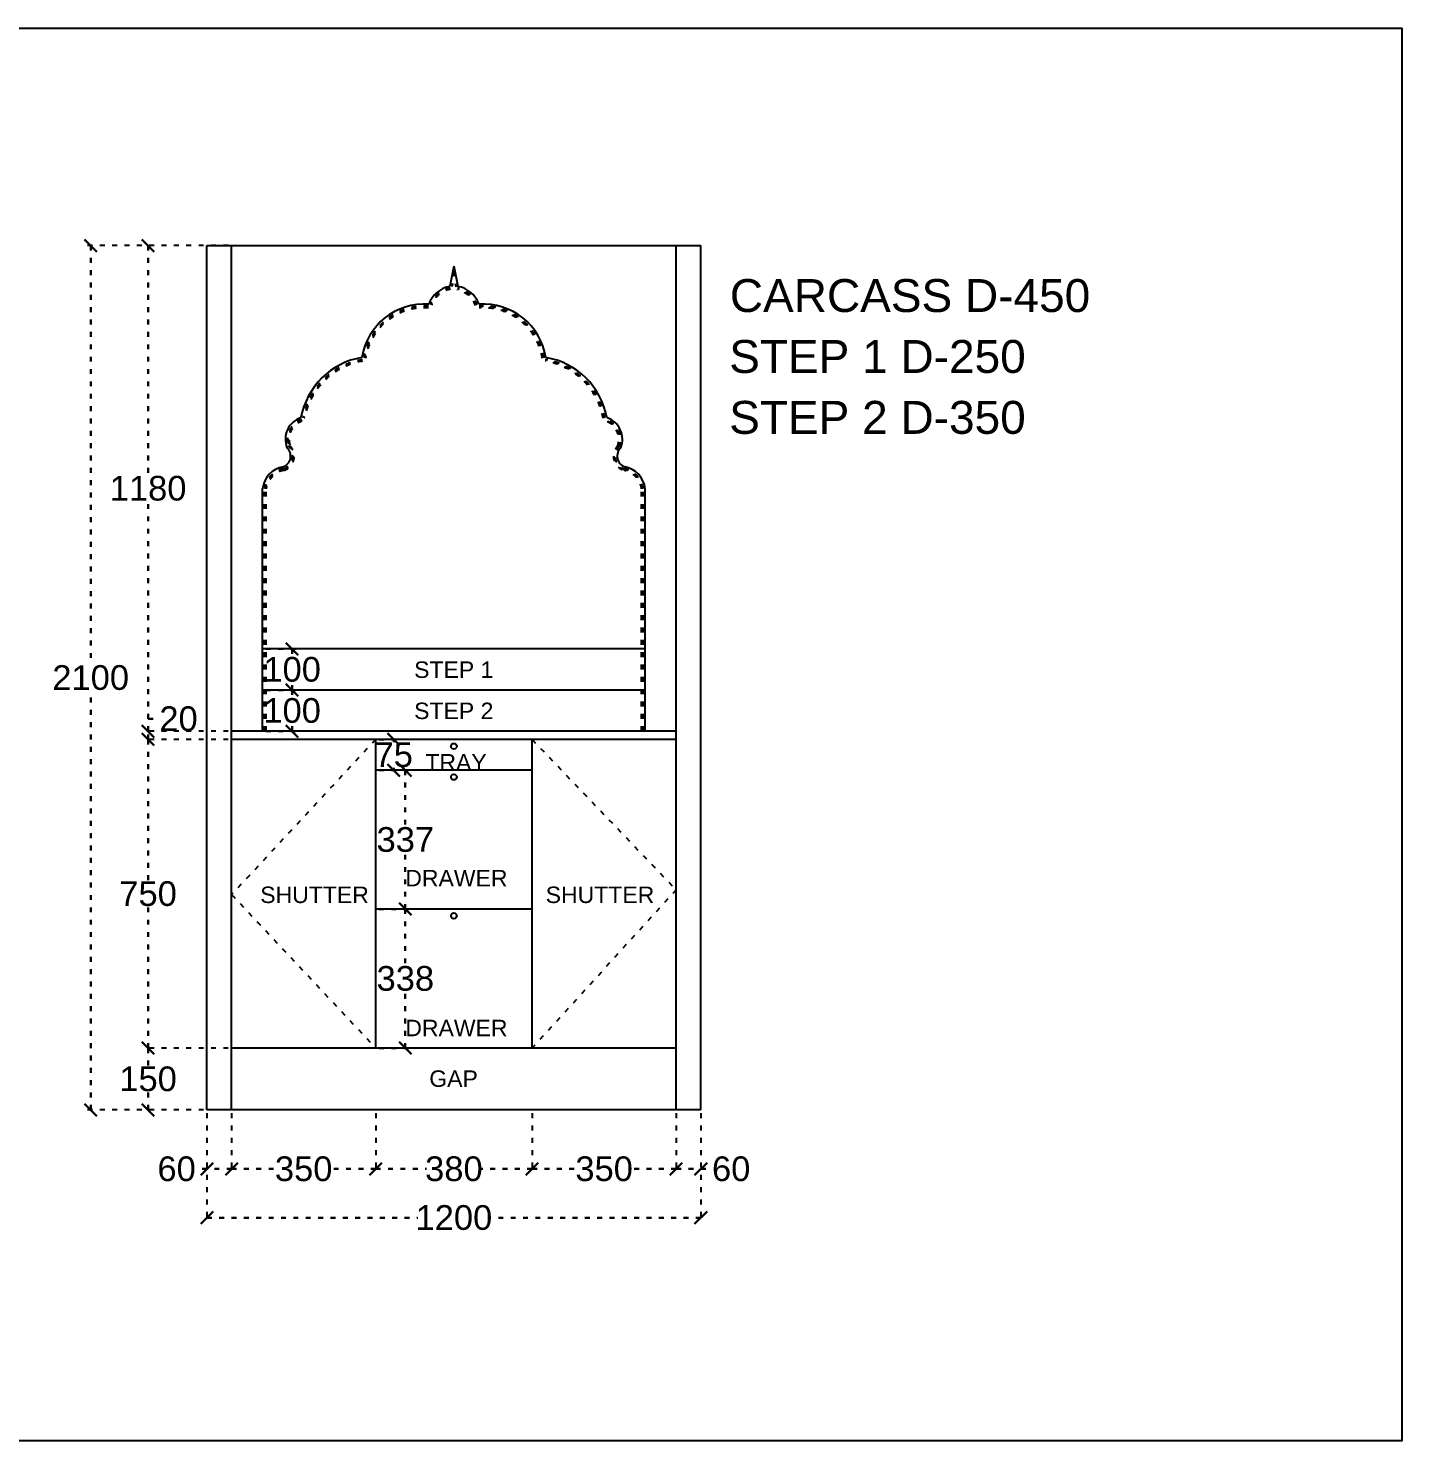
# Model space of a CAD drawing. Header units: millimetres. Extents: x 220712 to 1505573, y -354410 to 241923.
# Drawn here: x 300928 to 304265, y 94599 to 98031 of the extents above; entities that cross this region are included whole.
import ezdxf

# ---------------------------------------------------------------- set-up
doc = ezdxf.new("R2010")
doc.units = ezdxf.units.MM
doc.header["$MEASUREMENT"] = 0
doc.linetypes.add('ACAD_ISO03W100', pattern=[30, 12, -18])
doc.layers.add('Walls', color=253, linetype='Continuous')
doc.layers.add('Words', color=7, linetype='Continuous')
doc.styles.get("Standard").update_dxf_attribs({"font": 'arial.ttf'})
doc.dimstyles.get("Standard").update_dxf_attribs({"dimtxt": 60, "dimasz": 30, "dimexe": 7.75, "dimexo": 8.13, "dimgap": 0.63, "dimtad": 0, "dimtih": 1, "dimtoh": 1, "dimdec": 0, "dimzin": 0, "dimtxsty": 'Standard', "dimblk": 'OBLIQUE', "dimcen": 2.25, "dimclrd": 1, "dimclre": 1, "dimclrt": 1, "dimadec": 0, "dimazin": 0, "dimtfac": 1, "dimtdec": 0, "dimtofl": 0, "dimtmove": 0, "dimatfit": 3, "dimfxl": 1, "dimtolj": 1, "dimtzin": 0, "dimlwd": 30, "dimarcsym": 0})

# ---------------------------------------------------------------- blocks, each defined once
blk = doc.blocks.new('_Oblique')
at = {"color": 0, "linetype": 'ByBlock', "lineweight": -2}
blk.add_line((-0.5, -0.5), (0.5, 0.5), dxfattribs=at)
blk = doc.blocks.new('*D2413')
at = {"layer": 'Defpoints', "color": 0, "linetype": 'ACAD_ISO03W100', "lineweight": -2, "transparency": 16777216}
for p in [(301422, 95403), (301772, 95403), (301772, 95259.5)]:
    blk.add_point(p, dxfattribs=at)
at = {"layer": 'Walls', "color": 1, "linetype": 'ACAD_ISO03W100', "lineweight": -2, "transparency": 16777216}
for p, q in [((301422, 95394.87), (301422, 95251.75)), ((301772, 95394.87), (301772, 95251.75))]:
    blk.add_line(p, q, dxfattribs=at)
at = {"layer": 'Walls', "color": 1, "linetype": 'ACAD_ISO03W100', "lineweight": 30, "transparency": 16777216}
for p, q in [((301422, 95259.5), (301530.210382, 95259.5)), ((301772, 95259.5), (301663.789618, 95259.5))]:
    blk.add_line(p, q, dxfattribs=at)
at = {"layer": 'Walls', "color": 1, "linetype": 'ACAD_ISO03W100', "lineweight": 30, "transparency": 16777216, "xscale": 30, "yscale": 30, "zscale": 30, "rotation": 180}
blk.add_blockref('_Oblique', (301422, 95259.5), dxfattribs=at)
at = {"layer": 'Walls', "color": 1, "linetype": 'ACAD_ISO03W100', "lineweight": 30, "transparency": 16777216, "xscale": 30, "yscale": 30, "zscale": 30}
blk.add_blockref('_Oblique', (301772, 95259.5), dxfattribs=at)
at = {"layer": 'Walls', "color": 1, "linetype": 'ACAD_ISO03W100', "transparency": 16777216, "insert": (301597, 95259.5), "char_height": 60, "attachment_point": 5}
blk.add_mtext('\\A1;350', dxfattribs=at)
blk = doc.blocks.new('*D2414')
at = {"layer": 'Defpoints', "color": 0, "linetype": 'ACAD_ISO03W100', "lineweight": -2, "transparency": 16777216}
for p in [(301362, 95403), (301422, 95403), (301362, 95259.5)]:
    blk.add_point(p, dxfattribs=at)
at = {"layer": 'Walls', "color": 1, "linetype": 'ACAD_ISO03W100', "lineweight": -2, "transparency": 16777216}
for p, q in [((301362, 95394.9), (301362, 95251.8)), ((301422, 95394.9), (301422, 95251.8))]:
    blk.add_line(p, q, dxfattribs=at)
at = {"layer": 'Walls', "color": 1, "linetype": 'ACAD_ISO03W100', "lineweight": 30, "transparency": 16777216}
for p, q in [((301362, 95259.5), (301332, 95259.5)), ((301422, 95259.5), (301362, 95259.5))]:
    blk.add_line(p, q, dxfattribs=at)
at = {"layer": 'Walls', "color": 1, "linetype": 'ACAD_ISO03W100', "lineweight": 30, "transparency": 16777216, "xscale": 30, "yscale": 30, "zscale": 30, "rotation": 180}
blk.add_blockref('_Oblique', (301362, 95259.5), dxfattribs=at)
at = {"layer": 'Walls', "color": 1, "linetype": 'ACAD_ISO03W100', "lineweight": 30, "transparency": 16777216, "xscale": 30, "yscale": 30, "zscale": 30}
blk.add_blockref('_Oblique', (301422, 95259.5), dxfattribs=at)
at = {"layer": 'Walls', "color": 1, "linetype": 'ACAD_ISO03W100', "transparency": 16777216, "insert": (301288.3, 95259.5), "char_height": 60, "attachment_point": 5}
blk.add_mtext('\\A1;60', dxfattribs=at)
blk = doc.blocks.new('*D2415')
at = {"layer": 'Defpoints', "color": 0, "linetype": 'ACAD_ISO03W100', "lineweight": -2, "transparency": 16777216}
for p in [(302502, 95403), (302562, 95403), (302562, 95259.5)]:
    blk.add_point(p, dxfattribs=at)
at = {"layer": 'Walls', "color": 1, "linetype": 'ACAD_ISO03W100', "lineweight": -2, "transparency": 16777216}
for p, q in [((302502, 95394.9), (302502, 95251.8)), ((302562, 95394.9), (302562, 95251.8))]:
    blk.add_line(p, q, dxfattribs=at)
at = {"layer": 'Walls', "color": 1, "linetype": 'ACAD_ISO03W100', "lineweight": 30, "transparency": 16777216}
for p, q in [((302502, 95259.5), (302562, 95259.5)), ((302562, 95259.5), (302592, 95259.5))]:
    blk.add_line(p, q, dxfattribs=at)
at = {"layer": 'Walls', "color": 1, "linetype": 'ACAD_ISO03W100', "lineweight": 30, "transparency": 16777216, "xscale": 30, "yscale": 30, "zscale": 30, "rotation": 180}
blk.add_blockref('_Oblique', (302502, 95259.5), dxfattribs=at)
at = {"layer": 'Walls', "color": 1, "linetype": 'ACAD_ISO03W100', "lineweight": 30, "transparency": 16777216, "xscale": 30, "yscale": 30, "zscale": 30}
blk.add_blockref('_Oblique', (302562, 95259.5), dxfattribs=at)
at = {"layer": 'Walls', "color": 1, "linetype": 'ACAD_ISO03W100', "transparency": 16777216, "insert": (302635.7, 95259.5), "char_height": 60, "attachment_point": 5}
blk.add_mtext('\\A1;60', dxfattribs=at)
blk = doc.blocks.new('*D2416')
at = {"layer": 'Defpoints', "color": 0, "linetype": 'ACAD_ISO03W100', "lineweight": -2, "transparency": 16777216}
for p in [(301219, 95553), (301422, 95553), (301362, 95403)]:
    blk.add_point(p, dxfattribs=at)
at = {"layer": 'Walls', "color": 1, "linetype": 'ACAD_ISO03W100', "lineweight": -2, "transparency": 16777216}
for p, q in [((301413.9, 95553), (301211.3, 95553)), ((301353.9, 95403), (301211.3, 95403))]:
    blk.add_line(p, q, dxfattribs=at)
at = {"layer": 'Walls', "color": 1, "linetype": 'ACAD_ISO03W100', "lineweight": 30, "transparency": 16777216}
for p, q in [((301219, 95553), (301219, 95509.3)), ((301219, 95403), (301219, 95446.7))]:
    blk.add_line(p, q, dxfattribs=at)
at = {"layer": 'Walls', "color": 1, "linetype": 'ACAD_ISO03W100', "lineweight": 30, "transparency": 16777216, "xscale": 30, "yscale": 30, "zscale": 30}
for p, rotation in [((301219, 95553), 90), ((301219, 95403), 270)]:
    blk.add_blockref('_Oblique', p, dxfattribs=dict(at, rotation=rotation))
at = {"layer": 'Walls', "color": 1, "linetype": 'ACAD_ISO03W100', "transparency": 16777216, "insert": (301219, 95478), "char_height": 60, "attachment_point": 5}
blk.add_mtext('\\A1;150', dxfattribs=at)
blk = doc.blocks.new('*D2417')
at = {"layer": 'Defpoints', "color": 0, "linetype": 'ACAD_ISO03W100', "lineweight": -2, "transparency": 16777216}
for p in [(301219, 96303), (301422, 96303), (301422, 95553)]:
    blk.add_point(p, dxfattribs=at)
at = {"layer": 'Walls', "color": 1, "linetype": 'ACAD_ISO03W100', "lineweight": -2, "transparency": 16777216}
for p, q in [((301413.9, 96303), (301211.3, 96303)), ((301413.9, 95553), (301211.3, 95553))]:
    blk.add_line(p, q, dxfattribs=at)
at = {"layer": 'Walls', "color": 1, "linetype": 'ACAD_ISO03W100', "lineweight": 30, "transparency": 16777216}
for p, q in [((301219, 96303), (301219, 95959.3)), ((301219, 95553), (301219, 95896.7))]:
    blk.add_line(p, q, dxfattribs=at)
at = {"layer": 'Walls', "color": 1, "linetype": 'ACAD_ISO03W100', "lineweight": 30, "transparency": 16777216, "xscale": 30, "yscale": 30, "zscale": 30}
for p, rotation in [((301219, 96303), 90), ((301219, 95553), 270)]:
    blk.add_blockref('_Oblique', p, dxfattribs=dict(at, rotation=rotation))
at = {"layer": 'Walls', "color": 1, "linetype": 'ACAD_ISO03W100', "transparency": 16777216, "insert": (301219, 95928), "char_height": 60, "attachment_point": 5}
blk.add_mtext('\\A1;750', dxfattribs=at)
blk = doc.blocks.new('*D2418')
at = {"layer": 'Defpoints', "color": 0, "linetype": 'ACAD_ISO03W100', "lineweight": -2, "transparency": 16777216}
for p in [(301219, 96323), (301422, 96323), (301422, 96303)]:
    blk.add_point(p, dxfattribs=at)
at = {"layer": 'Walls', "color": 1, "linetype": 'ACAD_ISO03W100', "lineweight": 30, "transparency": 16777216}
for p, q in [((301219, 96323), (301219, 96353)), ((301219, 96353), (301249, 96353)), ((301219, 96303), (301219, 96323))]:
    blk.add_line(p, q, dxfattribs=at)
at = {"layer": 'Walls', "color": 1, "linetype": 'ACAD_ISO03W100', "lineweight": -2, "transparency": 16777216}
for p, q in [((301413.9, 96323), (301211.3, 96323)), ((301413.9, 96303), (301211.3, 96303))]:
    blk.add_line(p, q, dxfattribs=at)
at = {"layer": 'Walls', "color": 1, "linetype": 'ACAD_ISO03W100', "lineweight": 30, "transparency": 16777216, "xscale": 30, "yscale": 30, "zscale": 30}
for p, rotation in [((301219, 96323), 90), ((301219, 96303), 270)]:
    blk.add_blockref('_Oblique', p, dxfattribs=dict(at, rotation=rotation))
at = {"layer": 'Walls', "color": 1, "linetype": 'ACAD_ISO03W100', "transparency": 16777216, "insert": (301293, 96353), "char_height": 60, "attachment_point": 5}
blk.add_mtext('\\A1;20', dxfattribs=at)
blk = doc.blocks.new('*D2419')
at = {"layer": 'Defpoints', "color": 0, "linetype": 'ACAD_ISO03W100', "lineweight": -2, "transparency": 16777216}
for p in [(301219, 97503), (301422, 97503), (301422, 96323)]:
    blk.add_point(p, dxfattribs=at)
at = {"layer": 'Walls', "color": 1, "linetype": 'ACAD_ISO03W100', "lineweight": -2, "transparency": 16777216}
for p, q in [((301413.9, 97503), (301211.3, 97503)), ((301413.9, 96323), (301211.3, 96323))]:
    blk.add_line(p, q, dxfattribs=at)
at = {"layer": 'Walls', "color": 1, "linetype": 'ACAD_ISO03W100', "lineweight": 30, "transparency": 16777216}
for p, q in [((301219, 97503), (301219, 96944.3)), ((301219, 96323), (301219, 96881.7))]:
    blk.add_line(p, q, dxfattribs=at)
at = {"layer": 'Walls', "color": 1, "linetype": 'ACAD_ISO03W100', "lineweight": 30, "transparency": 16777216, "xscale": 30, "yscale": 30, "zscale": 30}
for p, rotation in [((301219, 97503), 90), ((301219, 96323), 270)]:
    blk.add_blockref('_Oblique', p, dxfattribs=dict(at, rotation=rotation))
at = {"layer": 'Walls', "color": 1, "linetype": 'ACAD_ISO03W100', "transparency": 16777216, "insert": (301219, 96913), "char_height": 60, "attachment_point": 5}
blk.add_mtext('\\A1;1180', dxfattribs=at)
blk = doc.blocks.new('*D2409')
at = {"layer": 'Defpoints', "color": 0, "linetype": 'ACAD_ISO03W100', "lineweight": -2, "transparency": 16777216}
for p in [(301772, 95403), (302152, 95403), (302152, 95259.5)]:
    blk.add_point(p, dxfattribs=at)
at = {"layer": 'Walls', "color": 1, "linetype": 'ACAD_ISO03W100', "lineweight": -2, "transparency": 16777216}
for p, q in [((301772, 95394.87), (301772, 95251.75)), ((302152, 95394.87), (302152, 95251.75))]:
    blk.add_line(p, q, dxfattribs=at)
at = {"layer": 'Walls', "color": 1, "linetype": 'ACAD_ISO03W100', "lineweight": 30, "transparency": 16777216}
for p, q in [((301772, 95259.5), (301895.210382, 95259.5)), ((302152, 95259.5), (302028.789618, 95259.5))]:
    blk.add_line(p, q, dxfattribs=at)
at = {"layer": 'Walls', "color": 1, "linetype": 'ACAD_ISO03W100', "lineweight": 30, "transparency": 16777216, "xscale": 30, "yscale": 30, "zscale": 30, "rotation": 180}
blk.add_blockref('_Oblique', (301772, 95259.5), dxfattribs=at)
at = {"layer": 'Walls', "color": 1, "linetype": 'ACAD_ISO03W100', "lineweight": 30, "transparency": 16777216, "xscale": 30, "yscale": 30, "zscale": 30}
blk.add_blockref('_Oblique', (302152, 95259.5), dxfattribs=at)
at = {"layer": 'Walls', "color": 1, "linetype": 'ACAD_ISO03W100', "transparency": 16777216, "insert": (301962, 95259.5), "char_height": 60, "attachment_point": 5}
blk.add_mtext('\\A1;380', dxfattribs=at)
blk = doc.blocks.new('*D2410')
at = {"layer": 'Defpoints', "color": 0, "linetype": 'ACAD_ISO03W100', "lineweight": -2, "transparency": 16777216}
for p in [(302152, 95403), (302502, 95403), (302502, 95259.5)]:
    blk.add_point(p, dxfattribs=at)
at = {"layer": 'Walls', "color": 1, "linetype": 'ACAD_ISO03W100', "lineweight": -2, "transparency": 16777216}
for p, q in [((302152, 95394.87), (302152, 95251.75)), ((302502, 95394.87), (302502, 95251.75))]:
    blk.add_line(p, q, dxfattribs=at)
at = {"layer": 'Walls', "color": 1, "linetype": 'ACAD_ISO03W100', "lineweight": 30, "transparency": 16777216}
for p, q in [((302152, 95259.5), (302260.210382, 95259.5)), ((302502, 95259.5), (302393.789618, 95259.5))]:
    blk.add_line(p, q, dxfattribs=at)
at = {"layer": 'Walls', "color": 1, "linetype": 'ACAD_ISO03W100', "lineweight": 30, "transparency": 16777216, "xscale": 30, "yscale": 30, "zscale": 30, "rotation": 180}
blk.add_blockref('_Oblique', (302152, 95259.5), dxfattribs=at)
at = {"layer": 'Walls', "color": 1, "linetype": 'ACAD_ISO03W100', "lineweight": 30, "transparency": 16777216, "xscale": 30, "yscale": 30, "zscale": 30}
blk.add_blockref('_Oblique', (302502, 95259.5), dxfattribs=at)
at = {"layer": 'Walls', "color": 1, "linetype": 'ACAD_ISO03W100', "transparency": 16777216, "insert": (302327, 95259.5), "char_height": 60, "attachment_point": 5}
blk.add_mtext('\\A1;350', dxfattribs=at)
blk = doc.blocks.new('*D2411')
at = {"layer": 'Defpoints', "color": 0, "linetype": 'ACAD_ISO03W100', "lineweight": -2, "transparency": 16777216}
for p in [(301362, 95403), (302562, 95403), (302562, 95141)]:
    blk.add_point(p, dxfattribs=at)
at = {"layer": 'Walls', "color": 1, "linetype": 'ACAD_ISO03W100', "lineweight": -2, "transparency": 16777216}
for p, q in [((301362, 95394.9), (301362, 95133.2)), ((302562, 95394.9), (302562, 95133.2))]:
    blk.add_line(p, q, dxfattribs=at)
at = {"layer": 'Walls', "color": 1, "linetype": 'ACAD_ISO03W100', "lineweight": 30, "transparency": 16777216}
for p, q in [((301362, 95141), (301874.7, 95141)), ((302562, 95141), (302049.3, 95141))]:
    blk.add_line(p, q, dxfattribs=at)
at = {"layer": 'Walls', "color": 1, "linetype": 'ACAD_ISO03W100', "lineweight": 30, "transparency": 16777216, "xscale": 30, "yscale": 30, "zscale": 30, "rotation": 180}
blk.add_blockref('_Oblique', (301362, 95141), dxfattribs=at)
at = {"layer": 'Walls', "color": 1, "linetype": 'ACAD_ISO03W100', "lineweight": 30, "transparency": 16777216, "xscale": 30, "yscale": 30, "zscale": 30}
blk.add_blockref('_Oblique', (302562, 95141), dxfattribs=at)
at = {"layer": 'Walls', "color": 1, "linetype": 'ACAD_ISO03W100', "transparency": 16777216, "insert": (301962, 95141), "char_height": 60, "attachment_point": 5}
blk.add_mtext('\\A1;1200', dxfattribs=at)
blk = doc.blocks.new('*D2412')
at = {"layer": 'Defpoints', "color": 0, "linetype": 'ACAD_ISO03W100', "lineweight": -2, "transparency": 16777216}
for p in [(301079.5, 97503), (301362, 97503), (301362, 95403)]:
    blk.add_point(p, dxfattribs=at)
at = {"layer": 'Walls', "color": 1, "linetype": 'ACAD_ISO03W100', "lineweight": -2, "transparency": 16777216}
for p, q in [((301353.9, 97503), (301071.8, 97503)), ((301353.9, 95403), (301071.8, 95403))]:
    blk.add_line(p, q, dxfattribs=at)
at = {"layer": 'Walls', "color": 1, "linetype": 'ACAD_ISO03W100', "lineweight": 30, "transparency": 16777216}
for p, q in [((301079.5, 97503), (301079.5, 96484.3)), ((301079.5, 95403), (301079.5, 96421.7))]:
    blk.add_line(p, q, dxfattribs=at)
at = {"layer": 'Walls', "color": 1, "linetype": 'ACAD_ISO03W100', "lineweight": 30, "transparency": 16777216, "xscale": 30, "yscale": 30, "zscale": 30}
for p, rotation in [((301079.5, 97503), 90), ((301079.5, 95403), 270)]:
    blk.add_blockref('_Oblique', p, dxfattribs=dict(at, rotation=rotation))
at = {"layer": 'Walls', "color": 1, "linetype": 'ACAD_ISO03W100', "transparency": 16777216, "insert": (301079.5, 96453), "char_height": 60, "attachment_point": 5}
blk.add_mtext('\\A1;2100', dxfattribs=at)
blk = doc.blocks.new('*D2422')
at = {"layer": 'Defpoints', "color": 0, "linetype": 'ACAD_ISO03W100', "lineweight": -2, "transparency": 16777216}
for p in [(301772, 95891), (301844, 95891), (301772, 95553)]:
    blk.add_point(p, dxfattribs=at)
at = {"layer": 'Walls', "color": 1, "linetype": 'ACAD_ISO03W100', "lineweight": -2, "transparency": 16777216}
for p, q in [((301780.1, 95891), (301851.8, 95891)), ((301780.1, 95553), (301851.8, 95553))]:
    blk.add_line(p, q, dxfattribs=at)
at = {"layer": 'Walls', "color": 1, "linetype": 'ACAD_ISO03W100', "lineweight": 30, "transparency": 16777216}
for p, q in [((301844, 95891), (301844, 95753.3)), ((301844, 95553), (301844, 95690.7))]:
    blk.add_line(p, q, dxfattribs=at)
at = {"layer": 'Walls', "color": 1, "linetype": 'ACAD_ISO03W100', "lineweight": 30, "transparency": 16777216, "xscale": 30, "yscale": 30, "zscale": 30}
for p, rotation in [((301844, 95891), 90), ((301844, 95553), 270)]:
    blk.add_blockref('_Oblique', p, dxfattribs=dict(at, rotation=rotation))
at = {"layer": 'Walls', "color": 1, "linetype": 'ACAD_ISO03W100', "transparency": 16777216, "insert": (301844, 95722), "char_height": 60, "attachment_point": 5}
blk.add_mtext('\\A1;338', dxfattribs=at)
blk = doc.blocks.new('*D2423')
at = {"layer": 'Defpoints', "color": 0, "linetype": 'ACAD_ISO03W100', "lineweight": -2, "transparency": 16777216}
for p in [(301772, 96228), (301844, 96228), (301772, 95891)]:
    blk.add_point(p, dxfattribs=at)
at = {"layer": 'Walls', "color": 1, "linetype": 'ACAD_ISO03W100', "lineweight": -2, "transparency": 16777216}
for p, q in [((301780.1, 96228), (301851.8, 96228)), ((301780.1, 95891), (301851.8, 95891))]:
    blk.add_line(p, q, dxfattribs=at)
at = {"layer": 'Walls', "color": 1, "linetype": 'ACAD_ISO03W100', "lineweight": 30, "transparency": 16777216}
for p, q in [((301844, 96228), (301844, 96090.8)), ((301844, 95891), (301844, 96028.2))]:
    blk.add_line(p, q, dxfattribs=at)
at = {"layer": 'Walls', "color": 1, "linetype": 'ACAD_ISO03W100', "lineweight": 30, "transparency": 16777216, "xscale": 30, "yscale": 30, "zscale": 30}
for p, rotation in [((301844, 96228), 90), ((301844, 95891), 270)]:
    blk.add_blockref('_Oblique', p, dxfattribs=dict(at, rotation=rotation))
at = {"layer": 'Walls', "color": 1, "linetype": 'ACAD_ISO03W100', "transparency": 16777216, "insert": (301844, 96059.5), "char_height": 60, "attachment_point": 5}
blk.add_mtext('\\A1;337', dxfattribs=at)
blk = doc.blocks.new('*D2424')
at = {"layer": 'Defpoints', "color": 0, "linetype": 'ACAD_ISO03W100', "lineweight": -2, "transparency": 16777216}
for p in [(301772, 96303), (301815.9, 96303), (301772, 96228)]:
    blk.add_point(p, dxfattribs=at)
at = {"layer": 'Walls', "color": 1, "linetype": 'ACAD_ISO03W100', "lineweight": -2, "transparency": 16777216}
for p, q in [((301780.1, 96303), (301823.7, 96303)), ((301780.1, 96228), (301823.7, 96228))]:
    blk.add_line(p, q, dxfattribs=at)
at = {"layer": 'Walls', "color": 1, "linetype": 'ACAD_ISO03W100', "lineweight": 30, "transparency": 16777216}
for p, q in [((301815.9, 96303), (301815.9, 96296.6)), ((301815.9, 96228), (301815.9, 96234.4))]:
    blk.add_line(p, q, dxfattribs=at)
at = {"layer": 'Walls', "color": 1, "linetype": 'ACAD_ISO03W100', "lineweight": 30, "transparency": 16777216, "xscale": 30, "yscale": 30, "zscale": 30}
for p, rotation in [((301815.9, 96303), 90), ((301815.9, 96228), 270)]:
    blk.add_blockref('_Oblique', p, dxfattribs=dict(at, rotation=rotation))
at = {"layer": 'Walls', "color": 1, "linetype": 'ACAD_ISO03W100', "transparency": 16777216, "insert": (301815.9, 96265.5), "char_height": 60, "attachment_point": 5}
blk.add_mtext('\\A1;75', dxfattribs=at)
blk = doc.blocks.new('*D2425')
at = {"layer": 'Defpoints', "color": 0, "linetype": 'ACAD_ISO03W100', "lineweight": -2, "transparency": 16777216}
for p in [(301497, 96423), (301569, 96423), (301497, 96323)]:
    blk.add_point(p, dxfattribs=at)
at = {"layer": 'Walls', "color": 1, "linetype": 'ACAD_ISO03W100', "lineweight": -2, "transparency": 16777216}
for p, q in [((301505.1, 96423), (301576.8, 96423)), ((301505.1, 96323), (301576.8, 96323))]:
    blk.add_line(p, q, dxfattribs=at)
at = {"layer": 'Walls', "color": 1, "linetype": 'ACAD_ISO03W100', "lineweight": 30, "transparency": 16777216}
for p, q in [((301569, 96423), (301569, 96404.3)), ((301569, 96323), (301569, 96341.7))]:
    blk.add_line(p, q, dxfattribs=at)
at = {"layer": 'Walls', "color": 1, "linetype": 'ACAD_ISO03W100', "lineweight": 30, "transparency": 16777216, "xscale": 30, "yscale": 30, "zscale": 30}
for p, rotation in [((301569, 96423), 90), ((301569, 96323), 270)]:
    blk.add_blockref('_Oblique', p, dxfattribs=dict(at, rotation=rotation))
at = {"layer": 'Walls', "color": 1, "linetype": 'ACAD_ISO03W100', "transparency": 16777216, "insert": (301569, 96373), "char_height": 60, "attachment_point": 5}
blk.add_mtext('\\A1;100', dxfattribs=at)
blk = doc.blocks.new('*D2426')
at = {"layer": 'Defpoints', "color": 0, "linetype": 'ACAD_ISO03W100', "lineweight": -2, "transparency": 16777216}
for p in [(301497, 96523), (301569, 96523), (301497, 96423)]:
    blk.add_point(p, dxfattribs=at)
at = {"layer": 'Walls', "color": 1, "linetype": 'ACAD_ISO03W100', "lineweight": -2, "transparency": 16777216}
for p, q in [((301505.1, 96523), (301576.8, 96523)), ((301505.1, 96423), (301576.8, 96423))]:
    blk.add_line(p, q, dxfattribs=at)
at = {"layer": 'Walls', "color": 1, "linetype": 'ACAD_ISO03W100', "lineweight": 30, "transparency": 16777216}
for p, q in [((301569, 96523), (301569, 96504.3)), ((301569, 96423), (301569, 96441.7))]:
    blk.add_line(p, q, dxfattribs=at)
at = {"layer": 'Walls', "color": 1, "linetype": 'ACAD_ISO03W100', "lineweight": 30, "transparency": 16777216, "xscale": 30, "yscale": 30, "zscale": 30}
for p, rotation in [((301569, 96523), 90), ((301569, 96423), 270)]:
    blk.add_blockref('_Oblique', p, dxfattribs=dict(at, rotation=rotation))
at = {"layer": 'Walls', "color": 1, "linetype": 'ACAD_ISO03W100', "transparency": 16777216, "insert": (301569, 96473), "char_height": 60, "attachment_point": 5}
blk.add_mtext('\\A1;100', dxfattribs=at)

msp = doc.modelspace()

# ---------------------------------------------------------------- linework, layer by layer
at = {"layer": 'Walls', "color": 18, "true_color": 0x000000}
for p, q in [((301362, 97503), (302562, 97503)), ((301362, 95403), (301362, 97503)), ((301422, 95403), (301422, 97503)), ((302502, 95403), (302502, 97503)), ((302562, 95403), (302562, 97503)), ((301962, 97453), (301952.3, 97404)), ((301962, 97453), (301971.7, 97404)), ((301497, 96323), (301497, 96913)), ((302427, 96323), (302427, 96913)), ((302427, 96523), (301497, 96523)), ((302427, 96423), (301497, 96423)), ((302502, 96323), (301422, 96323)), ((302502, 96303), (301422, 96303)), ((301772, 95553), (301772, 96303)), ((302152, 95553), (302152, 96303)), ((302152, 96228), (301772, 96228)), ((302152, 95891), (301772, 95891)), ((302502, 95553), (301422, 95553)), ((302562, 95403), (301362, 95403))]:
    msp.add_line(p, q, dxfattribs=at)
at = {"layer": 'Walls', "color": 40, "linetype": 'ACAD_ISO03W100', "true_color": 0xf8d731}
for p, q in [((301964.5, 97440.1), (301957.2, 97403)), ((301959.5, 97440.1), (301966.8, 97403)), ((301502, 96323), (301502, 96913)), ((301504, 96323), (301504, 96913)), ((301506, 96323), (301506, 96913)), ((302418, 96323), (302418, 96913)), ((302420, 96323), (302420, 96913)), ((302422, 96323), (302422, 96913))]:
    msp.add_line(p, q, dxfattribs=at)
at = {"layer": 'Walls', "color": 159, "lineweight": -2, "true_color": 0x22346e}
msp.add_lwpolyline([(298184.5, 98031), (304265, 98031), (304265, 94599), (298184.5, 94599)], close=True, dxfattribs=at)
at = {"layer": 'Walls', "color": 9, "linetype": 'ACAD_ISO03W100', "true_color": 0xc7c8ca}
for points in [[(301772, 96303), (301422, 95926), (301772, 95553)], [(302152, 96303), (302502, 95937.5), (302152, 95553)]]:
    msp.add_lwpolyline(points, dxfattribs=at)
at = {"layer": 'Walls', "color": 18, "true_color": 0x000000}
for centre in [(301962, 96286.5), (301962, 96211.5), (301962, 95874.5)]:
    msp.add_circle(centre, 7, dxfattribs=at)
for centre, radius, start, end in [((301964.9, 97337), 68.1, 100.7025, 159.8535), ((301959.1, 97337), 68.1, 20.1465, 79.2975), ((301890.7, 97206.7), 154.2, 86.1811, 170.9232), ((302033.3, 97206.7), 154.2, 9.0768, 93.8189), ((301768.3, 97052.8), 180.7, 99.4886, 169.7318), ((302155.7, 97052.8), 180.7, 10.2682, 80.5114), ((301608.3, 97032.1), 55.8, 108.5463, 201.5663), ((302315.7, 97032.1), 55.8, 338.4337, 71.4537), ((301538, 96991.3), 27.3, 289.2521, 47.8064), ((302386, 96991.3), 27.3, 132.1936, 250.7479), ((301558, 96905), 61.5, 100.2989, 172.4955), ((302366, 96905), 61.5, 7.5045, 79.7011)]:
    msp.add_arc(centre, radius, start, end, dxfattribs=at)
at = {"layer": 'Walls', "color": 40, "linetype": 'ACAD_ISO03W100', "true_color": 0xf8d731}
for centre, radius, start, end in [((301964.9, 97337), 65.1, 100.7025, 159.8535), ((301964.9, 97337), 63.1, 100.7025, 159.8535), ((301964.9, 97337), 61.1, 100.7025, 159.8535), ((301959.1, 97337), 59.1, 20.1465, 79.2975), ((301959.1, 97337), 61.1, 20.1465, 79.2975), ((301959.1, 97337), 63.1, 20.1465, 79.2975), ((301890.7, 97206.7), 149.2, 86.1811, 170.9232), ((301890.7, 97206.7), 147.2, 86.1811, 170.9232), ((301890.7, 97206.7), 145.2, 86.1811, 170.9232), ((302033.3, 97206.7), 149.2, 9.0768, 93.8189), ((302033.3, 97206.7), 147.2, 9.0768, 93.8189), ((302033.3, 97206.7), 145.2, 9.0768, 93.8189), ((301768.3, 97052.8), 175.7, 99.4886, 169.7318), ((301768.3, 97052.8), 173.7, 99.4886, 169.7318), ((301768.3, 97052.8), 171.7, 99.4886, 169.7318), ((302155.7, 97052.8), 171.7, 10.2682, 80.5114), ((302155.7, 97052.8), 173.7, 10.2682, 80.5114), ((302155.7, 97052.8), 175.7, 10.2682, 80.5114), ((301608.3, 97032.1), 50.8, 108.5463, 201.5663), ((301608.3, 97032.1), 48.8, 108.5463, 201.5663), ((301608.3, 97032.1), 46.8, 108.5463, 201.5663), ((302315.7, 97032.1), 46.8, 338.4337, 71.4537), ((302315.7, 97032.1), 48.8, 338.4337, 71.4537), ((302315.7, 97032.1), 50.8, 338.4337, 71.4537), ((301538, 96991.3), 32.3, 289.2521, 47.8064), ((301538, 96991.3), 34.3, 289.2521, 47.8064), ((301538, 96991.3), 36.3, 289.2521, 47.8064), ((302386, 96991.3), 36.3, 132.1936, 250.7479), ((302386, 96991.3), 34.3, 132.1936, 250.7479), ((302386, 96991.3), 32.3, 132.1936, 250.7479), ((301558, 96905), 56.5, 100.2989, 172.4955), ((301558, 96905), 54.5, 100.2989, 172.4955), ((301558, 96905), 52.5, 100.2989, 172.4955), ((302366, 96905), 52.5, 7.5045, 79.7011), ((302366, 96905), 54.5, 7.5045, 79.7011), ((302366, 96905), 56.5, 7.5045, 79.7011)]:
    msp.add_arc(centre, radius, start, end, dxfattribs=at)

# ---------------------------------------------------------------- texts
at = {"color": 7, "char_height": 40, "attachment_point": 1}
for s, insert in [('\\pxqc;STEP 1', (301838.5, 96492.5)), ('\\pxqc;STEP 2', (301838.5, 96392.5)), ('\\pxqc;TRAY', (301844, 96267.5)), ('DRAWER', (301844, 95986)), ('SHUTTER', (301491.5, 95945.5)), ('SHUTTER', (302185, 95945.5)), ('DRAWER', (301844, 95621.9)), ('\\pxqc;GAP', (301838, 95498.9))]:
    msp.add_mtext_dynamic_manual_height_columns(s, width=246.425, gutter_width=1213, heights=[0], dxfattribs=dict(at, insert=insert))
at = {"layer": 'Words', "color": 0, "char_height": 80, "attachment_point": 1}
for s, width, insert in [('CARCASS D-450', 981.861, (302632.5, 97421.5)), ('STEP 1 D-250', 874.06, (302631, 97273.5)), ('STEP 2 D-350', 874.06, (302631, 97125.5))]:
    msp.add_mtext_dynamic_manual_height_columns(s, width=width, gutter_width=866.4, heights=[440.1], dxfattribs=dict(at, insert=insert))

# ---------------------------------------------------------------- dimensions: what is measured, and where the dimension line sits
at = {"layer": 'Walls', "color": 9, "linetype": 'ACAD_ISO03W100', "true_color": 0xc7c8ca}
for base, p1, p2, picture, middle in [((301079.5, 97503), (301362, 95403), (301362, 97503), '*D2412', (301079.5, 96453)), ((301569, 96523), (301497, 96423), (301497, 96523), '*D2426', (301569, 96473)), ((301569, 96423), (301497, 96323), (301497, 96423), '*D2425', (301569, 96373)), ((301815.9, 96303), (301772, 96228), (301772, 96303), '*D2424', (301815.9, 96265.5)), ((301844, 96228), (301772, 95891), (301772, 96228), '*D2423', (301844, 96059.5))]:
    dim = msp.add_linear_dim(base=base, p1=p1, p2=p2, angle=90, dimstyle='Standard', dxfattribs=at)
    dim.commit()
    dim.dimension.update_dxf_attribs({"geometry": picture, "text_midpoint": middle})
at = {"layer": 'Walls', "color": 18, "linetype": 'ACAD_ISO03W100', "true_color": 0x000000}
for base, p1, p2, picture, middle in [((301219, 97503), (301422, 96323), (301422, 97503), '*D2419', (301219, 96913)), ((301219, 96323), (301422, 96303), (301422, 96323), '*D2418', (301293, 96353)), ((301219, 96303), (301422, 95553), (301422, 96303), '*D2417', (301219, 95928)), ((301219, 95553), (301362, 95403), (301422, 95553), '*D2416', (301219, 95478))]:
    dim = msp.add_linear_dim(base=base, p1=p1, p2=p2, angle=90, dimstyle='Standard', dxfattribs=at)
    dim.commit()
    dim.dimension.update_dxf_attribs({"geometry": picture, "text_midpoint": middle})
at = {"layer": 'Walls', "color": 9, "linetype": 'ACAD_ISO03W100', "true_color": 0xc7c8ca}
dim = msp.add_linear_dim(base=(301844, 95891), p1=(301772, 95553), p2=(301772, 95891), angle=90, dimstyle='Standard', dxfattribs=at)
dim.commit()
dim.dimension.update_dxf_attribs({"geometry": '*D2422', "text_midpoint": (301844, 95722), "dimtype": 160})
at = {"layer": 'Walls', "color": 18, "linetype": 'ACAD_ISO03W100', "true_color": 0x000000}
for base, p1, p2, picture, middle in [((301362, 95259.5), (301422, 95403), (301362, 95403), '*D2414', (301288.3, 95259.5)), ((302562, 95141), (301362, 95403), (302562, 95403), '*D2411', (301962, 95141)), ((301772, 95259.5), (301422, 95403), (301772, 95403), '*D2413', (301597, 95259.5)), ((302152, 95259.5), (301772, 95403), (302152, 95403), '*D2409', (301962, 95259.5)), ((302502, 95259.5), (302152, 95403), (302502, 95403), '*D2410', (302327, 95259.5)), ((302562, 95259.5), (302502, 95403), (302562, 95403), '*D2415', (302635.7, 95259.5))]:
    dim = msp.add_linear_dim(base=base, p1=p1, p2=p2, dimstyle='Standard', dxfattribs=at)
    dim.commit()
    dim.dimension.update_dxf_attribs({"geometry": picture, "text_midpoint": middle})

doc.saveas('drawing.dxf')
